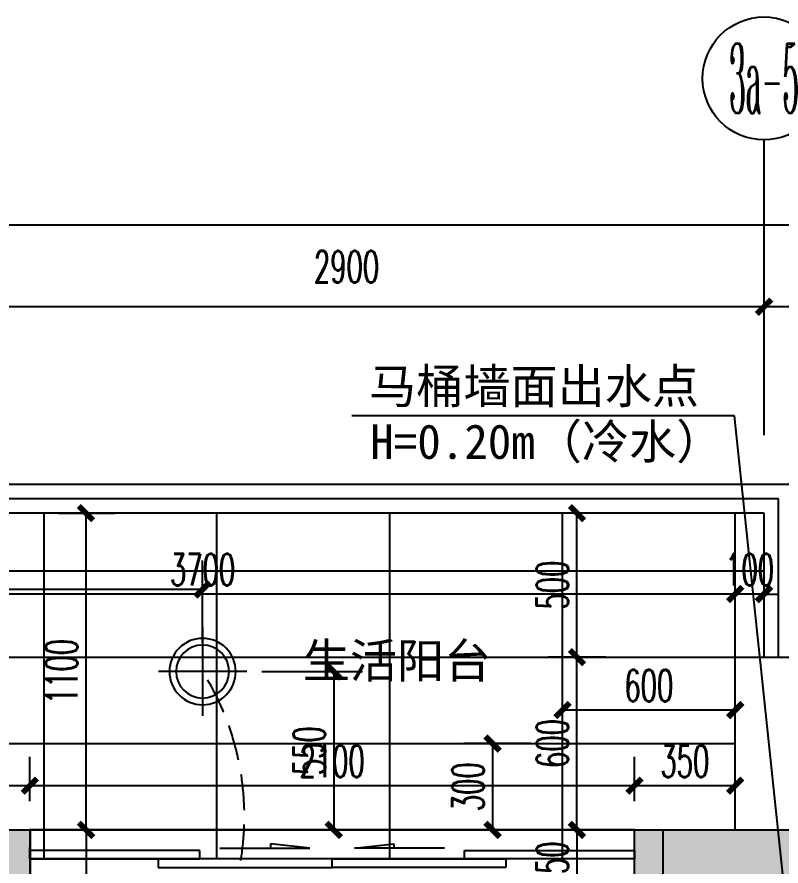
# Model space of a CAD drawing. Extents: x 184967 to 628822, y -100826 to 121332.
# Drawn here: x 395020 to 397674, y -16638 to -13689 of the extents above; entities that cross this region are included whole.
import ezdxf
from ezdxf.enums import TextEntityAlignment as Align

# ---------------------------------------------------------------- set-up
doc = ezdxf.new("R2010")
doc.units = 0
doc.header["$MEASUREMENT"] = 0
doc.linetypes.add('DASH', pattern=[0.35, 0.25, -0.1])
for name, color, linetype in [('0-地面', 251, 'Continuous'), ('AXIS_TEXT', 7, 'Continuous'), ('column', 6, 'Continuous'), ('DIM-墙体定位', 146, 'Continuous'), ('E-给水', 34, 'Continuous'), ('E02-灯具开关连线', 6, 'Continuous'), ('P11-平面门扇', 47, 'Continuous'), ('P13-文字说明', 52, 'Continuous'), ('PUB_DIM', 3, 'Continuous'), ('T-灯具尺寸', 55, 'Continuous'), ('T03-天花造型', 30, 'Continuous'), ('T05-天花灯具', 51, 'Continuous'), ('WALL', 145, 'Continuous'), ('栏杆', 4, 'Continuous'), ('看线', 67, 'Continuous')]:
    doc.layers.add(name, color=color, linetype=linetype)
for name, color, linetype, lineweight in [('03-col-5F~23F$0$$0$COLU', 6, 'Continuous', 0), ('03-col-5F~23F$0$$0$COLU_HATCH', 251, 'Continuous', 0), ('4#6#-col-2F~31F$0$COLU_HATCH', 251, 'Continuous', 0)]:
    doc.layers.add(name, color=color, linetype=linetype, lineweight=lineweight)
doc.styles.add('_TCH_AXIS', font='COMPLEX', dxfattribs={"bigfont": 'GBCBIG'})
doc.styles.add('COMPLEX', font='COMPLEX')
doc.styles.get("Standard").update_dxf_attribs({"font": 'gbenor.shx', "bigfont": 'gbcbig.shx'})
doc.styles.add('尺寸标注', font='txt.shx', dxfattribs={"width": 0.6, "height": 110})
doc.styles.add('文字标注', font='')
doc.styles.get('文字标注').set_extended_font_data('SimSun')
doc.dimstyles.new('1-50', dxfattribs={"dimscale": 50, "dimtxt": 110, "dimasz": 1, "dimexe": 2, "dimexo": 2, "dimgap": 0.6, "dimtad": 1, "dimdec": 0, "dimrnd": 5, "dimtxsty": '尺寸标注', "dimblk": 'ARCHTICK', "dimcen": 2.5, "dimclrd": 251, "dimclre": 251, "dimclrt": 50, "dimadec": 0, "dimazin": 0, "dimtfac": 1, "dimtdec": 0, "dimtix": 1, "dimtmove": 2, "dimatfit": 3, "dimldrblk": 'DOT', "dimfxl": 0, "dimarcsym": 0})
doc.dimstyles.new('标注', dxfattribs={"dimtxt": 2.5, "dimasz": 1.5, "dimexe": 1.25, "dimexo": 0.625, "dimgap": 0, "dimtad": 1, "dimdsep": 46, "dimtxsty": 'Standard', "dimblk": 'z', "dimcen": 2.5, "dimadec": 0, "dimazin": 0, "dimtm": 1e-09, "dimtfac": 1, "dimtmove": 0, "dimatfit": 3, "dimldrblk": 'z', "dimfxl": 0, "dimarcsym": 0})

# ---------------------------------------------------------------- blocks, each defined once
blk = doc.blocks.new('$DorLib2D$00000138')
at = {"color": 0, "linetype": 'Continuous'}
for p, q in [((-0.2875, 0), (-0.2875, 0.1538)), ((-0.2875, 0.1538), (0, 0.1538)), ((0, 0.1538), (0, 0)), ((0.2875, 0.1538), (0, 0.1538)), ((0.2875, 0), (0.2875, 0.1538)), ((-0.5, -0.1399), (-0.5, 0)), ((-0.5, 0), (-0.2187, 0)), ((0, 0), (-0.2875, 0)), ((-0.2187, 0), (-0.2187, -0.1399)), ((0, 0), (0.2875, 0)), ((0.2187, 0), (0.2187, -0.1399)), ((0.5, 0), (0.2187, 0)), ((0.5, 0), (0.5, -0.1946)), ((0.5, -0.1399), (0.5, 0)), ((-0.2187, -0.1399), (-0.5, -0.1399)), ((0.2187, -0.1399), (0.5, -0.1399)), ((-0.1857, -0.186), (-0.037, -0.186)), ((-0.037, -0.186), (-0.1019, -0.2583)), ((-0.1019, -0.2583), (-0.1019, -0.186)), ((0.1857, -0.186), (0.037, -0.186)), ((0.037, -0.186), (0.1019, -0.2583)), ((0.1019, -0.2583), (0.1019, -0.186))]:
    blk.add_line(p, q, dxfattribs=at)
blk = doc.blocks.new('xidingdeng')
for p, q in [((0, 3.333), (0, -3.333)), ((-3.333, 0), (3.333, 0))]:
    blk.add_line(p, q)
blk.add_circle((0, 0), 2.5)
at = {"color": 8}
blk.add_circle((0, 0), 2, dxfattribs=at)
blk = doc.blocks.new('_ArchTick')
at = {"color": 0, "linetype": 'ByBlock', "const_width": 0.4}
blk.add_lwpolyline([(-0.5, -0.5), (0.5, 0.5)], dxfattribs=at)
blk = doc.blocks.new('*D1156')
at = {"layer": 'Defpoints', "color": 0, "linetype": 'ByBlock', "transparency": 16777216}
for p in [(393814.6, -15677), (393814.6, -15912.2), (395664.6, -15962.2)]:
    blk.add_point(p, dxfattribs=at)
at = {"layer": 'T-灯具尺寸', "color": 251, "lineweight": -2, "transparency": 16777216}
for p, q in [((393814.6, -15812.2), (393814.6, -15577)), ((395664.6, -15862.2), (395664.6, -15577)), ((395664.6, -15677), (393814.6, -15677))]:
    blk.add_line(p, q, dxfattribs=at)
at = {"layer": 'T-灯具尺寸', "color": 251, "linetype": 'ByBlock', "lineweight": -2, "transparency": 16777216, "xscale": 50, "yscale": 50, "zscale": 50, "rotation": 180}
blk.add_blockref('_ArchTick', (393814.6, -15677), dxfattribs=at)
at = {"layer": 'T-灯具尺寸', "color": 251, "linetype": 'ByBlock', "lineweight": -2, "transparency": 16777216, "xscale": 50, "yscale": 50, "zscale": 50}
blk.add_blockref('_ArchTick', (395664.6, -15677), dxfattribs=at)
at = {"layer": 'T-灯具尺寸', "color": 50, "linetype": 'ByBlock', "transparency": 16777216, "insert": (394739.6, -15592), "char_height": 110, "attachment_point": 5, "style": '尺寸标注'}
blk.add_mtext('1825', dxfattribs=at)
blk = doc.blocks.new('_Dot')
at = {"color": 0, "linetype": 'ByBlock', "lineweight": -2}
blk.add_line((-0.5, 0), (-1, 0), dxfattribs=at)
at = {"color": 0, "linetype": 'ByBlock', "const_width": 0.5}
blk.add_lwpolyline([(-0.25, 0, 1), (0.25, 0, 1)], format="xyb", close=True, dxfattribs=at)
blk = doc.blocks.new('*D1157')
at = {"layer": 'Defpoints', "color": 0, "linetype": 'ByBlock', "transparency": 16777216}
for p in [(395664.6, -15962.2), (396120, -16512.2), (396151.6, -16512.2)]:
    blk.add_point(p, dxfattribs=at)
at = {"layer": 'T-灯具尺寸', "color": 251, "lineweight": -2, "transparency": 16777216}
for p, q in [((395870, -15962.2), (396220, -15962.2)), ((396120, -15962.2), (396120, -16512.2)), ((396120, -16512.2), (396020, -16512.2))]:
    blk.add_line(p, q, dxfattribs=at)
at = {"layer": 'T-灯具尺寸', "color": 251, "linetype": 'ByBlock', "lineweight": -2, "transparency": 16777216, "xscale": 50, "yscale": 50, "zscale": 50}
for p, rotation in [((396120, -15962.2), 90), ((396120, -16512.2), 270)]:
    blk.add_blockref('_ArchTick', p, dxfattribs=dict(at, rotation=rotation))
at = {"layer": 'T-灯具尺寸', "color": 50, "linetype": 'ByBlock', "transparency": 16777216, "insert": (396035, -16237.2), "char_height": 110, "attachment_point": 5, "rotation": 90, "style": '尺寸标注'}
blk.add_mtext('550', dxfattribs=at)
blk = doc.blocks.new('*D1358')
at = {"layer": 'Defpoints', "color": 0, "linetype": 'ByBlock', "transparency": 16777216}
for p in [(397514.6, -15693), (397514.6, -15912.2), (397614.6, -15912.2)]:
    blk.add_point(p, dxfattribs=at)
at = {"layer": 'DIM-墙体定位', "color": 251, "lineweight": -2, "transparency": 16777216}
for p, q in [((397514.6, -15812.2), (397514.6, -15593)), ((397614.6, -15812.2), (397614.6, -15593)), ((397514.6, -15693), (397464.6, -15693)), ((397614.6, -15693), (397514.6, -15693)), ((397614.6, -15693), (397664.6, -15693))]:
    blk.add_line(p, q, dxfattribs=at)
at = {"layer": 'DIM-墙体定位', "color": 251, "linetype": 'ByBlock', "lineweight": -2, "transparency": 16777216, "xscale": 50, "yscale": 50, "zscale": 50}
blk.add_blockref('_ArchTick', (397514.6, -15693), dxfattribs=at)
at = {"layer": 'DIM-墙体定位', "color": 251, "linetype": 'ByBlock', "lineweight": -2, "transparency": 16777216, "xscale": 50, "yscale": 50, "zscale": 50, "rotation": 180}
blk.add_blockref('_ArchTick', (397614.6, -15693), dxfattribs=at)
at = {"layer": 'DIM-墙体定位', "color": 50, "linetype": 'ByBlock', "transparency": 16777216, "insert": (397564.6, -15608), "char_height": 110, "attachment_point": 5, "style": '尺寸标注'}
blk.add_mtext('100', dxfattribs=at)
blk = doc.blocks.new('*D1359')
at = {"layer": 'Defpoints', "color": 0, "linetype": 'ByBlock', "transparency": 16777216}
for p in [(393814.6, -15693), (393814.6, -15693), (397514.6, -15912.2)]:
    blk.add_point(p, dxfattribs=at)
at = {"layer": 'DIM-墙体定位', "color": 251, "lineweight": -2, "transparency": 16777216}
for p, q in [((393814.6, -15693), (393814.6, -15593)), ((397514.6, -15812.2), (397514.6, -15593)), ((397514.6, -15693), (393814.6, -15693))]:
    blk.add_line(p, q, dxfattribs=at)
at = {"layer": 'DIM-墙体定位', "color": 251, "linetype": 'ByBlock', "lineweight": -2, "transparency": 16777216, "xscale": 50, "yscale": 50, "zscale": 50, "rotation": 180}
blk.add_blockref('_ArchTick', (393814.6, -15693), dxfattribs=at)
at = {"layer": 'DIM-墙体定位', "color": 251, "linetype": 'ByBlock', "lineweight": -2, "transparency": 16777216, "xscale": 50, "yscale": 50, "zscale": 50}
blk.add_blockref('_ArchTick', (397514.6, -15693), dxfattribs=at)
at = {"layer": 'DIM-墙体定位', "color": 50, "linetype": 'ByBlock', "transparency": 16777216, "insert": (395664.6, -15608), "char_height": 110, "attachment_point": 5, "style": '尺寸标注'}
blk.add_mtext('3700', dxfattribs=at)
blk = doc.blocks.new('*D1360')
at = {"layer": 'Defpoints', "color": 0, "linetype": 'ByBlock', "transparency": 16777216}
for p in [(396964.8, -15912.2), (397164.6, -15912.2), (397164.6, -16512.2)]:
    blk.add_point(p, dxfattribs=at)
at = {"layer": 'DIM-墙体定位', "color": 251, "lineweight": -2, "transparency": 16777216}
for p, q in [((397064.6, -15912.2), (396864.8, -15912.2)), ((396964.8, -16512.2), (396964.8, -15912.2)), ((397064.6, -16512.2), (396864.8, -16512.2))]:
    blk.add_line(p, q, dxfattribs=at)
at = {"layer": 'DIM-墙体定位', "color": 251, "linetype": 'ByBlock', "lineweight": -2, "transparency": 16777216, "xscale": 50, "yscale": 50, "zscale": 50}
for p, rotation in [((396964.8, -15912.2), 90), ((396964.8, -16512.2), 270)]:
    blk.add_blockref('_ArchTick', p, dxfattribs=dict(at, rotation=rotation))
at = {"layer": 'DIM-墙体定位', "color": 50, "linetype": 'ByBlock', "transparency": 16777216, "insert": (396879.8, -16212.2), "char_height": 110, "attachment_point": 5, "rotation": 90, "style": '尺寸标注'}
blk.add_mtext('600', dxfattribs=at)
blk = doc.blocks.new('*D1361')
at = {"layer": 'Defpoints', "color": 0, "linetype": 'ByBlock', "transparency": 16777216}
for p in [(396964.8, -15412.2), (397152.3, -15412.2), (397164.6, -15912.2)]:
    blk.add_point(p, dxfattribs=at)
at = {"layer": 'DIM-墙体定位', "color": 251, "lineweight": -2, "transparency": 16777216}
for p, q in [((397052.3, -15412.2), (396864.8, -15412.2)), ((396964.8, -15912.2), (396964.8, -15412.2)), ((397064.6, -15912.2), (396864.8, -15912.2))]:
    blk.add_line(p, q, dxfattribs=at)
at = {"layer": 'DIM-墙体定位', "color": 251, "linetype": 'ByBlock', "lineweight": -2, "transparency": 16777216, "xscale": 50, "yscale": 50, "zscale": 50}
for p, rotation in [((396964.8, -15412.2), 90), ((396964.8, -15912.2), 270)]:
    blk.add_blockref('_ArchTick', p, dxfattribs=dict(at, rotation=rotation))
at = {"layer": 'DIM-墙体定位', "color": 50, "linetype": 'ByBlock', "transparency": 16777216, "insert": (396879.8, -15662.2), "char_height": 110, "attachment_point": 5, "rotation": 90, "style": '尺寸标注'}
blk.add_mtext('500', dxfattribs=at)
blk = doc.blocks.new('*D1362')
at = {"layer": 'Defpoints', "color": 0, "linetype": 'ByBlock', "transparency": 16777216}
for p in [(395064.6, -16358.5), (393814.6, -16512.2), (395064.6, -16512.2)]:
    blk.add_point(p, dxfattribs=at)
at = {"layer": 'DIM-墙体定位', "color": 251, "lineweight": -2, "transparency": 16777216}
for p, q in [((393814.6, -16412.2), (393814.6, -16258.5)), ((395064.6, -16412.2), (395064.6, -16258.5)), ((393814.6, -16358.5), (395064.6, -16358.5))]:
    blk.add_line(p, q, dxfattribs=at)
at = {"layer": 'DIM-墙体定位', "color": 251, "linetype": 'ByBlock', "lineweight": -2, "transparency": 16777216, "xscale": 50, "yscale": 50, "zscale": 50, "rotation": 180}
blk.add_blockref('_ArchTick', (393814.6, -16358.5), dxfattribs=at)
at = {"layer": 'DIM-墙体定位', "color": 251, "linetype": 'ByBlock', "lineweight": -2, "transparency": 16777216, "xscale": 50, "yscale": 50, "zscale": 50}
blk.add_blockref('_ArchTick', (395064.6, -16358.5), dxfattribs=at)
at = {"layer": 'DIM-墙体定位', "color": 50, "linetype": 'ByBlock', "transparency": 16777216, "insert": (394439.6, -16273.5), "char_height": 110, "attachment_point": 5, "style": '尺寸标注'}
blk.add_mtext('1250', dxfattribs=at)
blk = doc.blocks.new('*D1363')
at = {"layer": 'Defpoints', "color": 0, "linetype": 'ByBlock', "transparency": 16777216}
for p in [(397164.6, -16358.5), (395064.6, -16512.2), (397164.6, -16512.2)]:
    blk.add_point(p, dxfattribs=at)
at = {"layer": 'DIM-墙体定位', "color": 251, "lineweight": -2, "transparency": 16777216}
for p, q in [((395064.6, -16412.2), (395064.6, -16258.5)), ((397164.6, -16412.2), (397164.6, -16258.5)), ((395064.6, -16358.5), (397164.6, -16358.5))]:
    blk.add_line(p, q, dxfattribs=at)
at = {"layer": 'DIM-墙体定位', "color": 251, "linetype": 'ByBlock', "lineweight": -2, "transparency": 16777216, "xscale": 50, "yscale": 50, "zscale": 50, "rotation": 180}
blk.add_blockref('_ArchTick', (395064.6, -16358.5), dxfattribs=at)
at = {"layer": 'DIM-墙体定位', "color": 251, "linetype": 'ByBlock', "lineweight": -2, "transparency": 16777216, "xscale": 50, "yscale": 50, "zscale": 50}
blk.add_blockref('_ArchTick', (397164.6, -16358.5), dxfattribs=at)
at = {"layer": 'DIM-墙体定位', "color": 50, "linetype": 'ByBlock', "transparency": 16777216, "insert": (396114.6, -16273.5), "char_height": 110, "attachment_point": 5, "style": '尺寸标注'}
blk.add_mtext('2100', dxfattribs=at)
blk = doc.blocks.new('*D1364')
at = {"layer": 'Defpoints', "color": 0, "linetype": 'ByBlock', "transparency": 16777216}
for p in [(397514.6, -16358.5), (397164.6, -16512.2), (397514.6, -16512.2)]:
    blk.add_point(p, dxfattribs=at)
at = {"layer": 'DIM-墙体定位', "color": 251, "lineweight": -2, "transparency": 16777216}
for p, q in [((397164.6, -16412.2), (397164.6, -16258.5)), ((397514.6, -16412.2), (397514.6, -16258.5)), ((397164.6, -16358.5), (397514.6, -16358.5))]:
    blk.add_line(p, q, dxfattribs=at)
at = {"layer": 'DIM-墙体定位', "color": 251, "linetype": 'ByBlock', "lineweight": -2, "transparency": 16777216, "xscale": 50, "yscale": 50, "zscale": 50, "rotation": 180}
blk.add_blockref('_ArchTick', (397164.6, -16358.5), dxfattribs=at)
at = {"layer": 'DIM-墙体定位', "color": 251, "linetype": 'ByBlock', "lineweight": -2, "transparency": 16777216, "xscale": 50, "yscale": 50, "zscale": 50}
blk.add_blockref('_ArchTick', (397514.6, -16358.5), dxfattribs=at)
at = {"layer": 'DIM-墙体定位', "color": 50, "linetype": 'ByBlock', "transparency": 16777216, "insert": (397339.6, -16273.5), "char_height": 110, "attachment_point": 5, "style": '尺寸标注'}
blk.add_mtext('350', dxfattribs=at)
blk = doc.blocks.new('*D1365')
at = {"layer": 'Defpoints', "color": 0, "linetype": 'ByBlock', "transparency": 16777216}
for p in [(395064.6, -15412.2), (395259.8, -15412.2), (395064.6, -16512.2)]:
    blk.add_point(p, dxfattribs=at)
at = {"layer": 'DIM-墙体定位', "color": 251, "lineweight": -2, "transparency": 16777216}
for p, q in [((395164.6, -15412.2), (395359.8, -15412.2)), ((395259.8, -16512.2), (395259.8, -15412.2)), ((395164.6, -16512.2), (395359.8, -16512.2))]:
    blk.add_line(p, q, dxfattribs=at)
at = {"layer": 'DIM-墙体定位', "color": 251, "linetype": 'ByBlock', "lineweight": -2, "transparency": 16777216, "xscale": 50, "yscale": 50, "zscale": 50}
for p, rotation in [((395259.8, -15412.2), 90), ((395259.8, -16512.2), 270)]:
    blk.add_blockref('_ArchTick', p, dxfattribs=dict(at, rotation=rotation))
at = {"layer": 'DIM-墙体定位', "color": 50, "linetype": 'ByBlock', "transparency": 16777216, "insert": (395174.8, -15962.2), "char_height": 110, "attachment_point": 5, "rotation": 90, "style": '尺寸标注'}
blk.add_mtext('1100', dxfattribs=at)
blk = doc.blocks.new('*D1366')
at = {"layer": 'Defpoints', "color": 0, "linetype": 'ByBlock', "transparency": 16777216}
for p in [(397164.6, -16512.2), (396964.8, -16762.2), (397164.6, -16762.2)]:
    blk.add_point(p, dxfattribs=at)
at = {"layer": 'DIM-墙体定位', "color": 251, "lineweight": -2, "transparency": 16777216}
for p, q in [((397064.6, -16512.2), (396864.8, -16512.2)), ((396964.8, -16512.2), (396964.8, -16762.2)), ((397064.6, -16762.2), (396864.8, -16762.2))]:
    blk.add_line(p, q, dxfattribs=at)
at = {"layer": 'DIM-墙体定位', "color": 251, "linetype": 'ByBlock', "lineweight": -2, "transparency": 16777216, "xscale": 50, "yscale": 50, "zscale": 50}
for p, rotation in [((396964.8, -16512.2), 90), ((396964.8, -16762.2), 270)]:
    blk.add_blockref('_ArchTick', p, dxfattribs=dict(at, rotation=rotation))
at = {"layer": 'DIM-墙体定位', "color": 50, "linetype": 'ByBlock', "transparency": 16777216, "insert": (396879.8, -16637.2), "char_height": 110, "attachment_point": 5, "rotation": 90, "style": '尺寸标注'}
blk.add_mtext('250', dxfattribs=at)
blk = doc.blocks.new('*D1372')
at = {"layer": 'Defpoints', "color": 0, "linetype": 'ByBlock', "transparency": 16777216}
for p in [(395064.6, -16512.2), (395064.6, -17212.2), (395259.8, -17212.2)]:
    blk.add_point(p, dxfattribs=at)
at = {"layer": 'DIM-墙体定位', "color": 251, "lineweight": -2, "transparency": 16777216}
for p, q in [((395164.6, -16512.2), (395359.8, -16512.2)), ((395259.8, -16512.2), (395259.8, -17212.2)), ((395164.6, -17212.2), (395359.8, -17212.2))]:
    blk.add_line(p, q, dxfattribs=at)
at = {"layer": 'DIM-墙体定位', "color": 251, "linetype": 'ByBlock', "lineweight": -2, "transparency": 16777216, "xscale": 50, "yscale": 50, "zscale": 50}
for p, rotation in [((395259.8, -16512.2), 90), ((395259.8, -17212.2), 270)]:
    blk.add_blockref('_ArchTick', p, dxfattribs=dict(at, rotation=rotation))
at = {"layer": 'DIM-墙体定位', "color": 50, "linetype": 'ByBlock', "transparency": 16777216, "insert": (395174.8, -16862.2), "char_height": 110, "attachment_point": 5, "rotation": 90, "style": '尺寸标注'}
blk.add_mtext('700', dxfattribs=at)
blk = doc.blocks.new('*D1714')
at = {"layer": '0-地面', "color": 251, "lineweight": -2, "transparency": 16777216}
for p, q in [((396914.6, -16225.2), (396914.6, -15996)), ((397514.6, -16225.2), (397514.6, -15996)), ((397514.6, -16096), (396914.6, -16096))]:
    blk.add_line(p, q, dxfattribs=at)
at = {"layer": 'Defpoints', "color": 0, "linetype": 'ByBlock', "transparency": 16777216}
for p in [(396914.6, -16096), (396914.6, -16325.2), (397514.6, -16325.2)]:
    blk.add_point(p, dxfattribs=at)
at = {"layer": '0-地面', "color": 251, "linetype": 'ByBlock', "lineweight": -2, "transparency": 16777216, "xscale": 50, "yscale": 50, "zscale": 50, "rotation": 180}
blk.add_blockref('_ArchTick', (396914.6, -16096), dxfattribs=at)
at = {"layer": '0-地面', "color": 251, "linetype": 'ByBlock', "lineweight": -2, "transparency": 16777216, "xscale": 50, "yscale": 50, "zscale": 50}
blk.add_blockref('_ArchTick', (397514.6, -16096), dxfattribs=at)
at = {"layer": '0-地面', "color": 50, "linetype": 'ByBlock', "transparency": 16777216, "insert": (397214.6, -16011), "char_height": 110, "attachment_point": 5, "style": '尺寸标注'}
blk.add_mtext('600', dxfattribs=at)
blk = doc.blocks.new('*D1715')
at = {"layer": '0-地面', "color": 251, "lineweight": -2, "transparency": 16777216}
for p, q in [((396805.1, -16212.2), (396571.8, -16212.2)), ((396671.8, -16212.2), (396671.8, -16512.2)), ((396805.1, -16512.2), (396571.8, -16512.2))]:
    blk.add_line(p, q, dxfattribs=at)
at = {"layer": 'Defpoints', "color": 0, "linetype": 'ByBlock', "transparency": 16777216}
for p in [(396905.1, -16212.2), (396671.8, -16512.2), (396905.1, -16512.2)]:
    blk.add_point(p, dxfattribs=at)
at = {"layer": '0-地面', "color": 251, "linetype": 'ByBlock', "lineweight": -2, "transparency": 16777216, "xscale": 50, "yscale": 50, "zscale": 50}
for p, rotation in [((396671.8, -16212.2), 90), ((396671.8, -16512.2), 270)]:
    blk.add_blockref('_ArchTick', p, dxfattribs=dict(at, rotation=rotation))
at = {"layer": '0-地面', "color": 50, "linetype": 'ByBlock', "transparency": 16777216, "insert": (396586.8, -16362.2), "char_height": 110, "attachment_point": 5, "rotation": 90, "style": '尺寸标注'}
blk.add_mtext('300', dxfattribs=at)
blk = doc.blocks.new('z')
blk.add_line((0, 0), (-1, 0))
blk.add_lwpolyline([(-1.171, 1.173, 0.36, 0.21, 0), (0, 0, 0.21, 0.36, 0), (-1.171, -1.173, 0.36, 0.36, 0)], format="xyseb")
blk = doc.blocks.new('*D2157')
at = {"layer": 'Defpoints', "color": 0, "linetype": 'ByBlock', "transparency": 16777216}
for p in [(392714.6, -14412.3), (392714.6, -15918.5), (405014.6, -15918.5)]:
    blk.add_point(p, dxfattribs=at)
at = {"layer": 'PUB_DIM', "color": 251, "lineweight": -2, "transparency": 16777216}
for p, q in [((392714.6, -14662.3), (392714.6, -14312.3)), ((405014.6, -14662.3), (405014.6, -14312.3)), ((405014.6, -14412.3), (392714.6, -14412.3))]:
    blk.add_line(p, q, dxfattribs=at)
at = {"layer": 'PUB_DIM', "color": 251, "linetype": 'ByBlock', "lineweight": -2, "transparency": 16777216, "xscale": 50, "yscale": 50, "zscale": 50}
for p, rotation in [((392714.6, -14412.3), 180.0000000014377), ((405014.6, -14412.3), 1.437649999047608e-09)]:
    blk.add_blockref('_ArchTick', p, dxfattribs=dict(at, rotation=rotation))
at = {"layer": 'PUB_DIM', "color": 50, "linetype": 'ByBlock', "transparency": 16777216, "insert": (398555.1, -14273.7), "char_height": 110, "attachment_point": 5, "rotation": 0, "style": '尺寸标注'}
blk.add_mtext('12300', dxfattribs=at)
blk = doc.blocks.new('*D2160')
at = {"layer": 'Defpoints', "color": 0, "linetype": 'ByBlock', "transparency": 16777216}
for p in [(397614.6, -14695.3), (397614.6, -15422.9), (399414.6, -15422.9)]:
    blk.add_point(p, dxfattribs=at)
at = {"layer": 'PUB_DIM', "color": 251, "lineweight": -2, "transparency": 16777216}
for p, q in [((397614.6, -14945.3), (397614.6, -14595.3)), ((399414.6, -14945.3), (399414.6, -14595.3)), ((399414.6, -14695.3), (397614.6, -14695.3))]:
    blk.add_line(p, q, dxfattribs=at)
at = {"layer": 'PUB_DIM', "color": 251, "linetype": 'ByBlock', "lineweight": -2, "transparency": 16777216, "xscale": 50, "yscale": 50, "zscale": 50}
for p, rotation in [((397614.6, -14695.3), 180.0000000014373), ((399414.6, -14695.3), 1.437330254816516e-09)]:
    blk.add_blockref('_ArchTick', p, dxfattribs=dict(at, rotation=rotation))
at = {"layer": 'PUB_DIM', "color": 50, "linetype": 'ByBlock', "transparency": 16777216, "insert": (398542.7, -14539), "char_height": 110, "attachment_point": 5, "rotation": 0, "style": '尺寸标注'}
blk.add_mtext('1800', dxfattribs=at)
blk = doc.blocks.new('*D2161')
at = {"layer": 'Defpoints', "color": 0, "linetype": 'ByBlock', "transparency": 16777216}
for p in [(394714.6, -14695.3), (394714.6, -15422.9), (397614.6, -15422.9)]:
    blk.add_point(p, dxfattribs=at)
at = {"layer": 'PUB_DIM', "color": 251, "lineweight": -2, "transparency": 16777216}
for p, q in [((394714.6, -14945.3), (394714.6, -14595.3)), ((397614.6, -14945.3), (397614.6, -14595.3)), ((397614.6, -14695.3), (394714.6, -14695.3))]:
    blk.add_line(p, q, dxfattribs=at)
at = {"layer": 'PUB_DIM', "color": 251, "linetype": 'ByBlock', "lineweight": -2, "transparency": 16777216, "xscale": 50, "yscale": 50, "zscale": 50}
for p, rotation in [((394714.6, -14695.3), 180.0000000014378), ((397614.6, -14695.3), 1.437809871163154e-09)]:
    blk.add_blockref('_ArchTick', p, dxfattribs=dict(at, rotation=rotation))
at = {"layer": 'PUB_DIM', "color": 50, "linetype": 'ByBlock', "transparency": 16777216, "insert": (396164.6, -14556.7), "char_height": 110, "attachment_point": 5, "rotation": 0, "style": '尺寸标注'}
blk.add_mtext('2900', dxfattribs=at)
blk = doc.blocks.new('_AXISO')
blk.add_circle((0, 0), 0.5)
at = {"layer": 'AXIS_TEXT', "style": 'COMPLEX', "width": 1.041667}
blk.add_attdef('A', text='', height=0.56, dxfattribs=at).set_placement((-0.25, -0.28), (0.25, -0.28), align=Align.FIT)
blk = doc.blocks.new('03-col-5F~23F')
at = {"layer": '03-col-5F~23F$0$$0$COLU_HATCH'}
for points in [[(15765.7, 4020.6), (15800.5, 3823.7), (15111.1, 3702.1), (14633.6, 6410.3), (14288.9, 6349.5), (14245.5, 6595.8), (14787.1, 6691.3), (15273.3, 3933.8)], [(12177.4, 6231.1), (12220.8, 5984.9), (12298.9, 5541.7), (11855.8, 5463.6), (11734.2, 6152.9)]]:
    blk.add_hatch(color=256, dxfattribs=at).paths.add_polyline_path(points)
at = {"layer": '03-col-5F~23F$0$$0$COLU'}
for points in [[(15765.7, 4020.6), (15800.5, 3823.7), (15111.1, 3702.1), (14633.6, 6410.3), (14288.9, 6349.5), (14245.5, 6595.8), (14787.1, 6691.3), (15273.3, 3933.8)], [(12177.4, 6231.1), (12220.8, 5984.9), (12220.8, 5984.9), (12298.9, 5541.7), (11855.8, 5463.6), (11734.2, 6152.9)]]:
    blk.add_lwpolyline(points, close=True, dxfattribs=at)

msp = doc.modelspace()

# ---------------------------------------------------------------- hatches: boundary and pattern name
at = {"layer": '0-地面', "linetype": 'ByBlock'}
h = msp.add_hatch(dxfattribs=at)
h.set_pattern_fill('_USER', color=250, scale=300, pattern_type=0)
h.set_pattern_definition([(0, (400214.64, -16512.2), (0, 300), [])])
h.paths.add_polyline_path([(395064.6, -16512.2), (394614.6, -16512.2), (393814.6, -16512.2), (393814.6, -15612.2), (393964.6, -15562.2), (394064.6, -15562.2), (394064.6, -15462.2), (393964.6, -15462.2), (393914.6, -15412.2), (397614.6, -15412.2), (397614.6, -15912.2), (397514.6, -15912.2), (397514.6, -16512.2), (397164.6, -16512.2)])
edge = h.paths.add_edge_path(flags=16)
edge.add_arc((394014.6, -16412.2), 50, 180, 540, ccw=False)
h.paths.add_polyline_path([(397319.1, -16093.5), (397110.1, -16093.5), (397110.1, -15928.5), (397319.1, -15928.5)], flags=16)
h.paths.add_polyline_path([(396674.3, -16466.7), (396674.3, -16257.7), (396839.3, -16257.7), (396839.3, -16466.7)], flags=16)
at = {"layer": '4#6#-col-2F~31F$0$COLU_HATCH'}
for points in [[(395064.6, -16512.2), (395064.6, -16812.2), (395064.6, -17212.2), (394614.6, -17212.2), (394614.6, -16512.2)], [(397164.6, -16512.2), (397714.6, -16512.2), (397714.6, -19312.2), (398214.6, -19312.2), (398214.6, -19512.2), (397514.6, -19512.2), (397514.6, -16762.2), (397164.6, -16762.2)]]:
    msp.add_hatch(color=250, dxfattribs=at).paths.add_polyline_path(points)

# ---------------------------------------------------------------- linework, layer by layer
at = {"layer": '0-地面', "color": 250, "linetype": 'ByBlock'}
for p, q in [((395114.6, -16612.2), (395114.6, -15412.2)), ((395714.6, -16612.2), (395714.6, -15412.2)), ((396314.6, -16612.2), (396314.6, -15412.2)), ((396914.6, -16612.2), (396914.6, -15412.2)), ((397514.6, -15912.2), (397514.6, -15412.2)), ((397164.6, -16512.2), (395064.6, -16512.2)), ((397164.6, -16612.2), (395064.6, -16612.2))]:
    msp.add_line(p, q, dxfattribs=at)
at = {"layer": 'E02-灯具开关连线', "color": 6, "linetype": 'DASH', "ltscale": 500}
msp.add_arc((394871.1, -16463.8), 938.8, 275.7783, 32.2974, dxfattribs=at)
at = {"layer": 'P11-平面门扇'}
msp.add_line((397164.6, -16512.2), (395064.6, -16512.2), dxfattribs=at)
at = {"layer": 'PUB_DIM', "linetype": 'ByBlock'}
msp.add_line((397614.6, -15141.9), (397614.6, -14115.8), dxfattribs=at)
at = {"layer": 'T03-天花造型', "color": 8, "linetype": 'ByBlock'}
msp.add_line((397164.6, -16512.2), (395064.6, -16512.2), dxfattribs=at)
at = {"layer": 'WALL'}
for p, q in [((397514.6, -15912.2), (397714.6, -15912.2)), ((397514.6, -16512.2), (397514.6, -15912.2)), ((397264.6, -16712.2), (397264.6, -16512.2)), ((397264.6, -16512.2), (397514.6, -16512.2))]:
    msp.add_line(p, q, dxfattribs=at)
for points in [[(395064.6, -16512.2), (395064.6, -16812.2), (395064.6, -16812.2), (395064.6, -17212.2), (394614.6, -17212.2), (394614.6, -16512.2)], [(397164.6, -16512.2), (397714.6, -16512.2), (397714.6, -19312.2), (398214.6, -19312.2), (398214.6, -19512.2), (397714.6, -19512.2), (397714.6, -19512.2), (397514.6, -19512.2), (397514.6, -16762.2), (397164.6, -16762.2)]]:
    msp.add_lwpolyline(points, close=True, dxfattribs=at)
at = {"layer": '栏杆'}
for p, q in [((397664.6, -15362.2), (393764.6, -15362.2)), ((397664.6, -15912.2), (397664.6, -15362.2)), ((397614.6, -15412.2), (393814.6, -15412.2)), ((397614.6, -15912.2), (397614.6, -15412.2))]:
    msp.add_line(p, q, dxfattribs=at)
at = {"layer": '看线'}
msp.add_line((397714.6, -15312.2), (393714.6, -15312.2), dxfattribs=at)

# ---------------------------------------------------------------- block references
at = {"layer": 'column', "rotation": 349.9999999994567}
msp.add_blockref('03-col-5F~23F', (381992, -20534), dxfattribs=at)
at = {"layer": 'P11-平面门扇', "xscale": -2100, "yscale": -200, "zscale": 2100}
msp.add_blockref('$DorLib2D$00000138', (396114.6, -16612.2), dxfattribs=at)
at = {"layer": 'PUB_DIM', "linetype": 'ByBlock'}
ref = msp.add_blockref('_AXISO', (397614.6, -13902.4), dxfattribs=dict(at, xscale=426.6560000000001, yscale=426.6560000000001, zscale=426.6560000000001))
ref.add_attrib('A', '3a-5', dxfattribs={"layer": 'AXIS_TEXT', "height": 241.35, "style": '_TCH_AXIS', "width": 0.265823}).set_placement((397494, -14023.1), (397735.3, -14023.1), align=Align.FIT)
at = {"layer": 'T05-天花灯具', "xscale": -46.07999946896734, "yscale": 46.07999946896734, "zscale": 46.07999946896734}
msp.add_blockref('xidingdeng', (395664.6, -15962.2), dxfattribs=at)

# ---------------------------------------------------------------- texts
at = {"layer": 'E-给水', "style": '文字标注'}
for s, height, p in [('马桶墙面出水点', 120, (396243, -15031.1)), ('H=0.20m（冷水）', 119.998, (396247.1, -15223.6))]:
    msp.add_text(s, height=height, dxfattribs=at).set_placement(p)
at = {"layer": 'P13-文字说明', "color": 52, "style": '文字标注'}
msp.add_text('生活阳台', height=120, dxfattribs=at).set_placement((396012.7, -15984.3, 0))

# ---------------------------------------------------------------- dimensions: what is measured, and where the dimension line sits
at = {"layer": '0-地面', "color": 250, "linetype": 'ByBlock'}
for base, p1, p2, angle, picture, middle in [((396914.6, -16096), (397514.6, -16325.2), (396914.6, -16325.2), 180, '*D1714', (397214.6, -16011)), ((396671.8, -16512.2), (396905.1, -16212.2), (396905.1, -16512.2), 90, '*D1715', (396586.8, -16362.2))]:
    dim = msp.add_linear_dim(base=base, p1=p1, p2=p2, angle=angle, dimstyle='1-50', override={"dimfxl": 5, "dimfxlon": 1}, dxfattribs=at)
    dim.commit()
    dim.dimension.update_dxf_attribs({"geometry": picture, "text_midpoint": middle})
at = {"layer": 'DIM-墙体定位', "color": 55, "linetype": 'ByBlock'}
for base, p1, p2, angle, picture, middle in [((395259.8, -15412.2), (395064.6, -16512.2), (395064.6, -15412.2), 90, '*D1365', (395174.8, -15962.2)), ((396964.8, -15412.2), (397164.6, -15912.2), (397152.3, -15412.2), 90, '*D1361', (396879.8, -15662.2)), ((393814.6, -15693), (397514.6, -15912.2), (393814.6, -15693), 180, '*D1359', (395664.6, -15608)), ((397514.6, -15693), (397614.6, -15912.2), (397514.6, -15912.2), 180, '*D1358', (397564.6, -15608)), ((396964.8, -15912.2), (397164.6, -16512.2), (397164.6, -15912.2), 90, '*D1360', (396879.8, -16212.2)), ((395064.6, -16358.5), (393814.6, -16512.2), (395064.6, -16512.2), 180, '*D1362', (394439.6, -16273.5)), ((397164.6, -16358.5), (395064.6, -16512.2), (397164.6, -16512.2), 180, '*D1363', (396114.6, -16273.5)), ((397514.6, -16358.5), (397164.6, -16512.2), (397514.6, -16512.2), 180, '*D1364', (397339.6, -16273.5)), ((395259.8, -17212.2), (395064.6, -16512.2), (395064.6, -17212.2), 90, '*D1372', (395174.8, -16862.2)), ((396964.8, -16762.2), (397164.6, -16512.2), (397164.6, -16762.2), 90, '*D1366', (396879.8, -16637.2))]:
    dim = msp.add_linear_dim(base=base, p1=p1, p2=p2, angle=angle, dimstyle='1-50', override={"dimfxl": 5, "dimfxlon": 1}, dxfattribs=at)
    dim.commit()
    dim.dimension.update_dxf_attribs({"geometry": picture, "text_midpoint": middle})
at = {"layer": 'PUB_DIM', "linetype": 'ByBlock'}
for base, p1, p2, text, picture, middle in [((392714.6, -14412.3), (405014.6, -15918.5), (392714.6, -15918.5), '12300', '*D2157', (398555.1, -14273.7)), ((397614.6, -14695.3), (399414.6, -15422.9), (397614.6, -15422.9), '1800', '*D2160', (398542.7, -14539)), ((394714.6, -14695.3), (397614.6, -15422.9), (394714.6, -15422.9), '2900', '*D2161', (396164.6, -14556.7))]:
    dim = msp.add_linear_dim(base=base, p1=p1, p2=p2, angle=180, text=text, dimstyle='1-50', override={"dimfxl": 5, "dimfxlon": 1}, dxfattribs=at)
    dim.commit()
    dim.dimension.update_dxf_attribs({"geometry": picture, "text_midpoint": middle, "dimtype": 161})
at = {"layer": 'T-灯具尺寸', "color": 55, "linetype": 'ByBlock'}
dim = msp.add_linear_dim(base=(393814.6, -15677), p1=(395664.6, -15962.2), p2=(393814.6, -15912.2), angle=180, text='1825', dimstyle='1-50', override={"dimfxl": 5, "dimfxlon": 1}, dxfattribs=at)
dim.commit()
dim.dimension.update_dxf_attribs({"geometry": '*D1156', "text_midpoint": (394739.6, -15592)})
dim = msp.add_linear_dim(base=(396120, -16512.2), p1=(395664.6, -15962.2), p2=(396151.6, -16512.2), angle=90, dimstyle='1-50', override={"dimfxl": 5, "dimfxlon": 1}, dxfattribs=at)
dim.commit()
dim.dimension.update_dxf_attribs({"geometry": '*D1157', "text_midpoint": (396035, -16237.2)})

# ---------------------------------------------------------------- leaders
at = {"layer": 'E-给水'}
msp.add_leader([(397849.6, -18272.2), (397512.2, -15074.6), (396183, -15074.6)], dimstyle='标注', override={"dimscale": 75.000002, "dimasz": 1}, dxfattribs=at)

doc.saveas('drawing.dxf')
